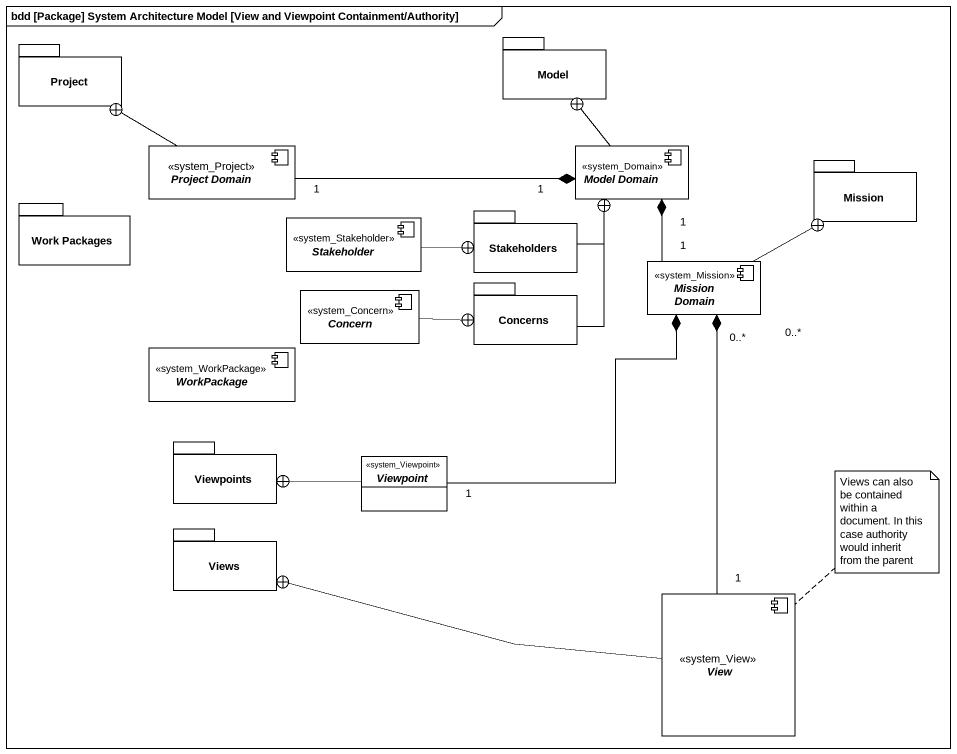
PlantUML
@startuml
mainframe bdd [Package] System Architecture Model [View and Viewpoint Containment/Authority]
allowmixing
hide circle
hide empty members
package Project {
}
package Model {
}
component "Project Domain" as Project_Domain <<system_Project>>
component "Model Domain" as Model_Domain <<system_Domain>>
package Mission {
}
package "Work Packages" as Work_Packages {
}
package Stakeholders {
}
component Stakeholder <<system_Stakeholder>>
component "Mission Domain" as Mission_Domain <<system_Mission>>
component Concern <<system_Concern>>
package Concerns {
}
component WorkPackage <<system_WorkPackage>>
package Viewpoints {
}
abstract class Viewpoint <<system_Viewpoint>>
package Views {
}
component View <<system_View>>
Project_Domain -up-+ Project
Model_Domain -up-+ Model
Model_Domain "1" *-left- "1" Project_Domain
Model_Domain "1" *-- "1" Mission_Domain
Stakeholders -up-+ Model_Domain
Stakeholder -right-+ Stakeholders
Mission_Domain -up-+ Mission
Mission_Domain "0..*" *-- "1" Viewpoint
Mission_Domain "0..*" *-- "1" View
Concern -right-+ Concerns
Concerns -up-+ Model_Domain
Viewpoint -left-+ Viewpoints
View -left-+ Views
note top of View : Views can also be contained within a document. In this case authority would inherit from the parent
@enduml
